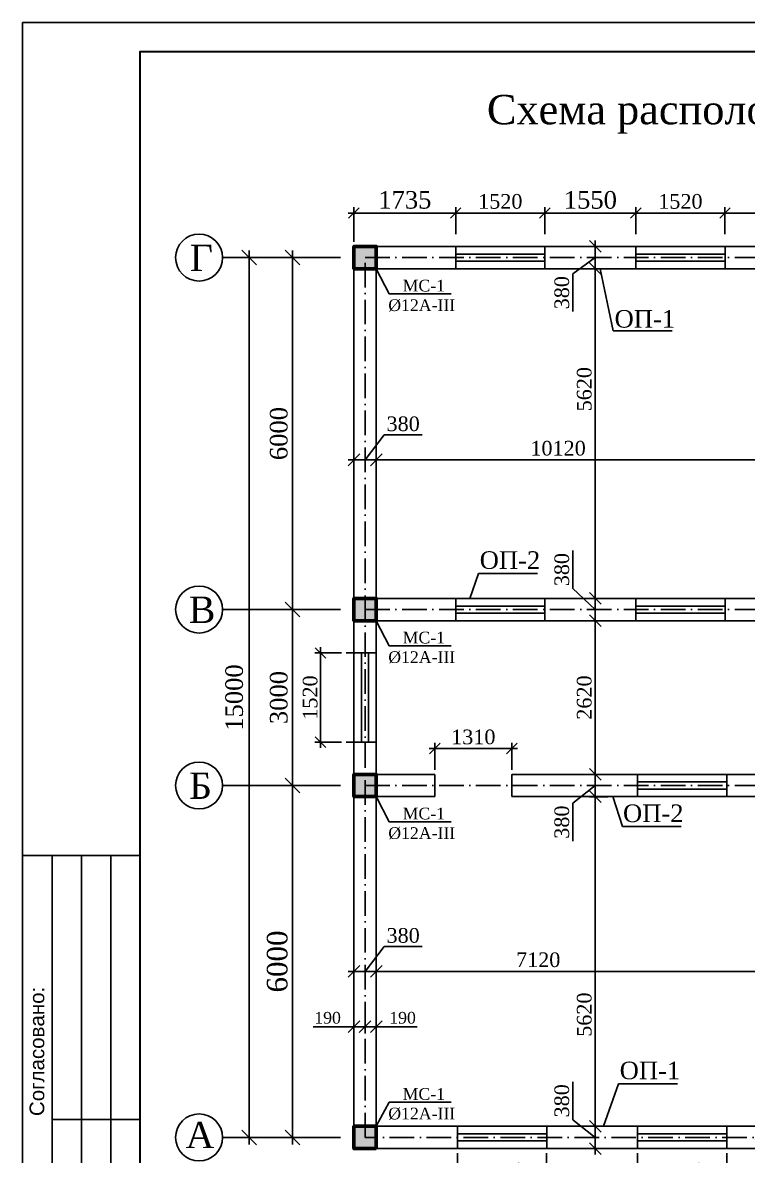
# Model space of a CAD drawing. Header units: millimetres. Extents: x 572274 to 2241483, y -888675 to -304135.
# Drawn here: x 1140891 to 1153244, y -634618 to -615307 of the extents above; entities that cross this region are included whole.
import ezdxf

# ---------------------------------------------------------------- set-up
doc = ezdxf.new("R2010")
doc.units = ezdxf.units.MM
for name, pattern in [('ACAD_ISO02W100', [15, 12, -3]), ('ACAD_ISO04W100', [30, 24, -3, 0, -3]), ('ACAD_ISO10W100', [18, 12, -3, 0, -3])]:
    doc.linetypes.add(name, pattern=pattern)
doc.layers.add('oc', color=10, linetype='ACAD_ISO04W100')
doc.layers.add('стены', color=250, linetype='Continuous', lineweight=30)
doc.styles.add('arial', font='arial.ttf', dxfattribs={"height": 300})
doc.styles.add('Arial Gyr', font='arial.ttf')
doc.styles.get("Standard").update_dxf_attribs({"font": 'isocpeur.ttf'})
doc.styles.add('style200', font='times.ttf', dxfattribs={"height": 200})
doc.styles.add('WMF-Times New Roman0', font='times.ttf')
doc.dimstyles.new('ISO-25$0', dxfattribs={"dimtxt": 300, "dimasz": 200, "dimexe": 100, "dimexo": 300, "dimgap": 50, "dimtad": 1, "dimdec": 0, "dimtxsty": 'Standard', "dimblk": 'OBLIQUE', "dimcen": 250, "dimdle": 150, "dimadec": 0, "dimazin": 0, "dimtfac": 1, "dimtdec": 0, "dimtmove": 0, "dimatfit": 3, "dimldrblk": 'OBLIQUE', "dimfxl": 1.25, "dimarcsym": 0})

# ---------------------------------------------------------------- blocks, each defined once
blk = doc.blocks.new('shtamp cheti azu')
blk.add_line((455458, 81217), (457458, 81217))
at = {"lineweight": 25, "ltscale": 100}
for p, q in [((455958, 74717), (455958, 81217)), ((456458, 74717), (456458, 81217)), ((456958, 74717), (456958, 81217)), ((457458, 76717), (455958, 76717)), ((457458, 74702), (455458, 74702)), ((456258, 66217), (456258, 74717)), ((456758, 66217), (456758, 74717)), ((457458, 72217), (456258, 72217)), ((457458, 68717), (456258, 68717)), ((457458, 66217), (456258, 66217))]:
    blk.add_line(p, q, dxfattribs=at)
at = {"color": 1, "linetype": 'ACAD_ISO02W100', "lineweight": 5, "ltscale": 70, "char_height": 250, "attachment_point": 1, "rotation": 90, "style": 'arial'}
for s, insert in [('{\\fArial|b0|i0|c204|p34;Согласовано:}', (455576, 76776)), ('{\\fArial|b0|i0|c204|p34;Взам. инв. N}', (456376, 72315)), ('{\\fArial|b0|i0|c204|p34;Подпись и дата}', (456376, 68815)), ('{\\fArial|b0|i0|c204|p34;Инв. N подл.}', (456376, 66315))]:
    blk.add_mtext(s, dxfattribs=dict(at, insert=insert))
blk = doc.blocks.new('_Oblique')
at = {"color": 0, "linetype": 'ByBlock', "lineweight": -2}
blk.add_line((-0.5, -0.5), (0.5, 0.5), dxfattribs=at)
blk = doc.blocks.new('*D507')
at = {"color": 0, "lineweight": -2, "transparency": 16777216}
for p, q in [((1146308, -628313), (1145370, -628313)), ((1145490, -634433), (1145490, -628193)), ((1146308, -634313), (1145370, -634313))]:
    blk.add_line(p, q, dxfattribs=at)
at = {"layer": 'Defpoints', "color": 0, "lineweight": 25, "transparency": 16777216}
for p in [(1145490, -628313), (1146408, -628313), (1146408, -634313)]:
    blk.add_point(p, dxfattribs=at)
at = {"color": 0, "lineweight": -2, "transparency": 16777216, "xscale": 250, "yscale": 250, "zscale": 250}
for p, rotation in [((1145490, -628313), 90), ((1145490, -634313), 270)]:
    blk.add_blockref('_Oblique', p, dxfattribs=dict(at, rotation=rotation))
at = {"color": 0, "lineweight": 25, "transparency": 16777216, "insert": (1145232, -631313), "char_height": 300, "attachment_point": 5, "rotation": 90, "style": 'WMF-Times New Roman0'}
blk.add_mtext('{\\H1.1667x;6000}', dxfattribs=at)
blk = doc.blocks.new('*D508')
at = {"color": 0, "lineweight": -2, "transparency": 16777216}
for p, q in [((1145490, -628433), (1145490, -625193)), ((1146308, -625313), (1145370, -625313)), ((1146308, -628313), (1145370, -628313))]:
    blk.add_line(p, q, dxfattribs=at)
at = {"layer": 'Defpoints', "color": 0, "lineweight": 25, "transparency": 16777216}
for p in [(1145490, -625313), (1146408, -625313), (1146408, -628313)]:
    blk.add_point(p, dxfattribs=at)
at = {"color": 0, "lineweight": -2, "transparency": 16777216, "xscale": 250, "yscale": 250, "zscale": 250}
for p, rotation in [((1145490, -625313), 90), ((1145490, -628313), 270)]:
    blk.add_blockref('_Oblique', p, dxfattribs=dict(at, rotation=rotation))
at = {"color": 0, "lineweight": 25, "transparency": 16777216, "insert": (1145258, -626813), "char_height": 300, "attachment_point": 5, "rotation": 90, "style": 'WMF-Times New Roman0'}
blk.add_mtext('3000', dxfattribs=at)
blk = doc.blocks.new('*D509')
at = {"color": 0, "lineweight": -2, "transparency": 16777216}
for p, q in [((1145490, -625433), (1145490, -619193)), ((1146308, -619313), (1145370, -619313)), ((1146308, -625313), (1145370, -625313))]:
    blk.add_line(p, q, dxfattribs=at)
at = {"layer": 'Defpoints', "color": 0, "lineweight": 25, "transparency": 16777216}
for p in [(1145490, -619313), (1146408, -619313), (1146408, -625313)]:
    blk.add_point(p, dxfattribs=at)
at = {"color": 0, "lineweight": -2, "transparency": 16777216, "xscale": 250, "yscale": 250, "zscale": 250}
for p, rotation in [((1145490, -619313), 90), ((1145490, -625313), 270)]:
    blk.add_blockref('_Oblique', p, dxfattribs=dict(at, rotation=rotation))
at = {"color": 0, "lineweight": 25, "transparency": 16777216, "insert": (1145258, -622313), "char_height": 300, "attachment_point": 5, "rotation": 90, "style": 'WMF-Times New Roman0'}
blk.add_mtext('6000', dxfattribs=at)
blk = doc.blocks.new('*D510')
at = {"color": 0, "lineweight": -2, "transparency": 16777216}
for p, q in [((1144751, -634433), (1144751, -619193)), ((1146308, -619313), (1144631, -619313)), ((1146308, -634313), (1144631, -634313))]:
    blk.add_line(p, q, dxfattribs=at)
at = {"layer": 'Defpoints', "color": 0, "lineweight": 25, "transparency": 16777216}
for p in [(1144751, -619313), (1146408, -619313), (1146408, -634313)]:
    blk.add_point(p, dxfattribs=at)
at = {"color": 0, "lineweight": -2, "transparency": 16777216, "xscale": 250, "yscale": 250, "zscale": 250}
for p, rotation in [((1144751, -619313), 90), ((1144751, -634313), 270)]:
    blk.add_blockref('_Oblique', p, dxfattribs=dict(at, rotation=rotation))
at = {"color": 0, "lineweight": 25, "transparency": 16777216, "insert": (1144498, -626813), "char_height": 300, "attachment_point": 5, "rotation": 90, "style": 'WMF-Times New Roman0'}
blk.add_mtext('15000', dxfattribs=at)
blk = doc.blocks.new('*D1184')
at = {"color": 0, "lineweight": -2, "transparency": 16777216}
for p, q in [((1145969, -627673), (1145969, -625953)), ((1146328, -626053), (1145869, -626053)), ((1146328, -627573), (1145869, -627573))]:
    blk.add_line(p, q, dxfattribs=at)
at = {"layer": 'Defpoints', "color": 0, "lineweight": 25, "transparency": 16777216}
for p in [(1145969, -626053), (1146408, -626053), (1146408, -627573)]:
    blk.add_point(p, dxfattribs=at)
at = {"color": 0, "lineweight": -2, "transparency": 16777216, "xscale": 180, "yscale": 180, "zscale": 180}
for p, rotation in [((1145969, -626053), 90), ((1145969, -627573), 270)]:
    blk.add_blockref('_Oblique', p, dxfattribs=dict(at, rotation=rotation))
at = {"color": 0, "lineweight": 25, "transparency": 16777216, "insert": (1145792, -626813), "char_height": 300, "attachment_point": 5, "rotation": 90, "style": 'WMF-Times New Roman0'}
blk.add_mtext('{\\H0.83333x;1520}', dxfattribs=at)
blk = doc.blocks.new('*D519')
at = {"color": 0, "lineweight": -2, "transparency": 16777216}
for p, q in [((1151343, -618913), (1151343, -618453)), ((1152863, -618913), (1152863, -618453)), ((1152963, -618553), (1151243, -618553))]:
    blk.add_line(p, q, dxfattribs=at)
at = {"layer": 'Defpoints', "color": 0, "lineweight": 25, "transparency": 16777216}
for p in [(1151343, -618553), (1151343, -618993), (1152863, -618993)]:
    blk.add_point(p, dxfattribs=at)
at = {"color": 0, "lineweight": -2, "transparency": 16777216, "xscale": 180, "yscale": 180, "zscale": 180, "rotation": 180}
blk.add_blockref('_Oblique', (1151343, -618553), dxfattribs=at)
at = {"color": 0, "lineweight": -2, "transparency": 16777216, "xscale": 180, "yscale": 180, "zscale": 180}
blk.add_blockref('_Oblique', (1152863, -618553), dxfattribs=at)
at = {"color": 0, "lineweight": 25, "transparency": 16777216, "insert": (1152103, -618356), "char_height": 300, "attachment_point": 5, "style": 'WMF-Times New Roman0'}
blk.add_mtext('{\\H0.83333x;1520}', dxfattribs=at)
blk = doc.blocks.new('*D520')
at = {"color": 0, "lineweight": -2, "transparency": 16777216}
for p, q in [((1148273, -618913), (1148273, -618453)), ((1149793, -618913), (1149793, -618453)), ((1149893, -618553), (1148173, -618553))]:
    blk.add_line(p, q, dxfattribs=at)
at = {"layer": 'Defpoints', "color": 0, "lineweight": 25, "transparency": 16777216}
for p in [(1148273, -618553), (1148273, -618993), (1149793, -618993)]:
    blk.add_point(p, dxfattribs=at)
at = {"color": 0, "lineweight": -2, "transparency": 16777216, "xscale": 180, "yscale": 180, "zscale": 180, "rotation": 180}
blk.add_blockref('_Oblique', (1148273, -618553), dxfattribs=at)
at = {"color": 0, "lineweight": -2, "transparency": 16777216, "xscale": 180, "yscale": 180, "zscale": 180}
blk.add_blockref('_Oblique', (1149793, -618553), dxfattribs=at)
at = {"color": 0, "lineweight": 25, "transparency": 16777216, "insert": (1149033, -618356), "char_height": 300, "attachment_point": 5, "style": 'WMF-Times New Roman0'}
blk.add_mtext('{\\H0.83333x;1520}', dxfattribs=at)
blk = doc.blocks.new('*D524')
at = {"color": 0, "lineweight": -2, "transparency": 16777216}
for p, q in [((1147918, -628043), (1147918, -627583)), ((1149228, -628043), (1149228, -627583)), ((1149328, -627683), (1147818, -627683))]:
    blk.add_line(p, q, dxfattribs=at)
at = {"layer": 'Defpoints', "color": 0, "lineweight": 25, "transparency": 16777216}
for p in [(1147918, -627683), (1147918, -628123), (1149228, -628123)]:
    blk.add_point(p, dxfattribs=at)
at = {"color": 0, "lineweight": -2, "transparency": 16777216, "xscale": 180, "yscale": 180, "zscale": 180, "rotation": 180}
blk.add_blockref('_Oblique', (1147918, -627683), dxfattribs=at)
at = {"color": 0, "lineweight": -2, "transparency": 16777216, "xscale": 180, "yscale": 180, "zscale": 180}
blk.add_blockref('_Oblique', (1149228, -627683), dxfattribs=at)
at = {"color": 0, "lineweight": 25, "transparency": 16777216, "insert": (1148573, -627486), "char_height": 300, "attachment_point": 5, "style": 'WMF-Times New Roman0'}
blk.add_mtext('{\\H0.83333x;1310}', dxfattribs=at)
blk = doc.blocks.new('*D505')
at = {"color": 0, "lineweight": -2, "transparency": 16777216}
for p, q in [((1151373, -634583), (1151373, -635172)), ((1152893, -634583), (1152893, -635172)), ((1152993, -635072), (1151273, -635072))]:
    blk.add_line(p, q, dxfattribs=at)
at = {"layer": 'Defpoints', "color": 0, "lineweight": 25, "transparency": 16777216}
for p in [(1151373, -634503), (1152893, -634503), (1151373, -635072)]:
    blk.add_point(p, dxfattribs=at)
at = {"color": 0, "lineweight": -2, "transparency": 16777216, "xscale": 180, "yscale": 180, "zscale": 180, "rotation": 180}
blk.add_blockref('_Oblique', (1151373, -635072), dxfattribs=at)
at = {"color": 0, "lineweight": -2, "transparency": 16777216, "xscale": 180, "yscale": 180, "zscale": 180}
blk.add_blockref('_Oblique', (1152893, -635072), dxfattribs=at)
at = {"color": 0, "lineweight": 25, "transparency": 16777216, "insert": (1152133, -634875), "char_height": 300, "attachment_point": 5, "style": 'WMF-Times New Roman0'}
blk.add_mtext('{\\H0.83333x;1520}', dxfattribs=at)
blk = doc.blocks.new('*D506')
at = {"color": 0, "lineweight": -2, "transparency": 16777216}
for p, q in [((1148303, -634583), (1148303, -635172)), ((1149823, -634583), (1149823, -635172)), ((1149923, -635072), (1148203, -635072))]:
    blk.add_line(p, q, dxfattribs=at)
at = {"layer": 'Defpoints', "color": 0, "lineweight": 25, "transparency": 16777216}
for p in [(1148303, -634503), (1149823, -634503), (1148303, -635072)]:
    blk.add_point(p, dxfattribs=at)
at = {"color": 0, "lineweight": -2, "transparency": 16777216, "xscale": 180, "yscale": 180, "zscale": 180, "rotation": 180}
blk.add_blockref('_Oblique', (1148303, -635072), dxfattribs=at)
at = {"color": 0, "lineweight": -2, "transparency": 16777216, "xscale": 180, "yscale": 180, "zscale": 180}
blk.add_blockref('_Oblique', (1149823, -635072), dxfattribs=at)
at = {"color": 0, "lineweight": 25, "transparency": 16777216, "insert": (1149063, -634875), "char_height": 300, "attachment_point": 5, "style": 'WMF-Times New Roman0'}
blk.add_mtext('{\\H0.83333x;1520}', dxfattribs=at)
blk = doc.blocks.new('*D855')
at = {"color": 0, "lineweight": -2, "transparency": 16777216}
for p, q in [((1146918, -622979), (1146918, -622611)), ((1157038, -622761), (1157038, -622611)), ((1146768, -622761), (1157188, -622761))]:
    blk.add_line(p, q, dxfattribs=at)
at = {"layer": 'Defpoints', "color": 0, "lineweight": 25, "transparency": 16777216}
for p in [(1157038, -622761), (1157038, -622803), (1146918, -623279)]:
    blk.add_point(p, dxfattribs=at)
at = {"color": 0, "lineweight": -2, "transparency": 16777216, "xscale": 200, "yscale": 200, "zscale": 200, "rotation": 180}
blk.add_blockref('_Oblique', (1146918, -622761), dxfattribs=at)
at = {"color": 0, "lineweight": -2, "transparency": 16777216, "xscale": 200, "yscale": 200, "zscale": 200}
blk.add_blockref('_Oblique', (1157038, -622761), dxfattribs=at)
at = {"color": 0, "lineweight": 25, "transparency": 16777216, "insert": (1150018, -622564), "char_height": 250, "attachment_point": 5, "style": 'WMF-Times New Roman0'}
blk.add_mtext('10120', dxfattribs=at)
blk = doc.blocks.new('*D856')
at = {"color": 0, "lineweight": -2, "transparency": 16777216}
for p, q in [((1146728, -622761), (1147054, -622336)), ((1147054, -622336), (1147699, -622336)), ((1146538, -622955), (1146538, -622661)), ((1146918, -622944), (1146918, -622661)), ((1147018, -622761), (1146438, -622761))]:
    blk.add_line(p, q, dxfattribs=at)
at = {"layer": 'Defpoints', "color": 0, "lineweight": 25, "transparency": 16777216}
for p in [(1146538, -622761), (1146538, -623255), (1146918, -623244)]:
    blk.add_point(p, dxfattribs=at)
at = {"color": 0, "lineweight": -2, "transparency": 16777216, "xscale": 200, "yscale": 200, "zscale": 200, "rotation": 180}
blk.add_blockref('_Oblique', (1146538, -622761), dxfattribs=at)
at = {"color": 0, "lineweight": -2, "transparency": 16777216, "xscale": 200, "yscale": 200, "zscale": 200}
blk.add_blockref('_Oblique', (1146918, -622761), dxfattribs=at)
at = {"color": 0, "lineweight": 25, "transparency": 16777216, "insert": (1147377, -622148), "char_height": 250, "attachment_point": 5, "style": 'WMF-Times New Roman0'}
blk.add_mtext('380', dxfattribs=at)
blk = doc.blocks.new('*D862')
at = {"color": 0, "lineweight": -2, "transparency": 16777216}
for p, q in [((1146918, -631700), (1146918, -631332)), ((1154038, -631666), (1154038, -631332)), ((1146768, -631482), (1154188, -631482))]:
    blk.add_line(p, q, dxfattribs=at)
at = {"layer": 'Defpoints', "color": 0, "lineweight": 25, "transparency": 16777216}
for p in [(1154038, -631482), (1146918, -632000), (1154038, -631966)]:
    blk.add_point(p, dxfattribs=at)
at = {"color": 0, "lineweight": -2, "transparency": 16777216, "xscale": 200, "yscale": 200, "zscale": 200, "rotation": 180}
blk.add_blockref('_Oblique', (1146918, -631482), dxfattribs=at)
at = {"color": 0, "lineweight": -2, "transparency": 16777216, "xscale": 200, "yscale": 200, "zscale": 200}
blk.add_blockref('_Oblique', (1154038, -631482), dxfattribs=at)
at = {"color": 0, "lineweight": 25, "transparency": 16777216, "insert": (1149679, -631285), "char_height": 250, "attachment_point": 5, "style": 'WMF-Times New Roman0'}
blk.add_mtext('7120', dxfattribs=at)
blk = doc.blocks.new('*D864')
at = {"color": 0, "lineweight": -2, "transparency": 16777216}
for p, q in [((1146728, -631482), (1147054, -631057)), ((1147054, -631057), (1147699, -631057)), ((1146538, -631677), (1146538, -631382)), ((1146918, -631666), (1146918, -631382)), ((1147018, -631482), (1146438, -631482))]:
    blk.add_line(p, q, dxfattribs=at)
at = {"layer": 'Defpoints', "color": 0, "lineweight": 25, "transparency": 16777216}
for p in [(1146538, -631482), (1146538, -631977), (1146918, -631966)]:
    blk.add_point(p, dxfattribs=at)
at = {"color": 0, "lineweight": -2, "transparency": 16777216, "xscale": 200, "yscale": 200, "zscale": 200, "rotation": 180}
blk.add_blockref('_Oblique', (1146538, -631482), dxfattribs=at)
at = {"color": 0, "lineweight": -2, "transparency": 16777216, "xscale": 200, "yscale": 200, "zscale": 200}
blk.add_blockref('_Oblique', (1146918, -631482), dxfattribs=at)
at = {"color": 0, "lineweight": 25, "transparency": 16777216, "insert": (1147377, -630870), "char_height": 250, "attachment_point": 5, "style": 'WMF-Times New Roman0'}
blk.add_mtext('380', dxfattribs=at)
blk = doc.blocks.new('*D1210')
at = {"color": 0, "lineweight": -2, "transparency": 16777216}
for p, q in [((1150652, -619023), (1150652, -619603)), ((1151043, -619123), (1150552, -619123)), ((1150652, -619313), (1150269, -619588)), ((1150269, -619588), (1150269, -620234)), ((1151043, -619503), (1150552, -619503))]:
    blk.add_line(p, q, dxfattribs=at)
at = {"layer": 'Defpoints', "color": 0, "lineweight": 25, "transparency": 16777216}
for p in [(1151343, -619123), (1150652, -619503), (1151343, -619503)]:
    blk.add_point(p, dxfattribs=at)
at = {"color": 0, "lineweight": -2, "transparency": 16777216, "xscale": 200, "yscale": 200, "zscale": 200}
for p, rotation in [((1150652, -619123), 90), ((1150652, -619503), 270)]:
    blk.add_blockref('_Oblique', p, dxfattribs=dict(at, rotation=rotation))
at = {"color": 0, "lineweight": 25, "transparency": 16777216, "insert": (1150082, -619911), "char_height": 250, "attachment_point": 5, "rotation": 90, "style": 'WMF-Times New Roman0'}
blk.add_mtext('380', dxfattribs=at)
blk = doc.blocks.new('*D1211')
at = {"color": 0, "lineweight": -2, "transparency": 16777216}
for p, q in [((1150652, -619403), (1150652, -625223)), ((1151043, -619503), (1150552, -619503)), ((1150830, -625123), (1150552, -625123))]:
    blk.add_line(p, q, dxfattribs=at)
at = {"layer": 'Defpoints', "color": 0, "lineweight": 25, "transparency": 16777216}
for p in [(1151343, -619503), (1150652, -625123), (1151130, -625123)]:
    blk.add_point(p, dxfattribs=at)
at = {"color": 0, "lineweight": -2, "transparency": 16777216, "xscale": 200, "yscale": 200, "zscale": 200}
for p, rotation in [((1150652, -619503), 90), ((1150652, -625123), 270)]:
    blk.add_blockref('_Oblique', p, dxfattribs=dict(at, rotation=rotation))
at = {"color": 0, "lineweight": 25, "transparency": 16777216, "insert": (1150465, -621556), "char_height": 250, "attachment_point": 5, "rotation": 90, "style": 'WMF-Times New Roman0'}
blk.add_mtext('5620', dxfattribs=at)
blk = doc.blocks.new('*D869')
at = {"color": 0, "lineweight": -2, "transparency": 16777216}
for p, q in [((1150269, -624955), (1150269, -624309)), ((1150652, -625313), (1150269, -624955)), ((1150652, -625023), (1150652, -625603)), ((1150830, -625123), (1150552, -625123)), ((1150836, -625503), (1150552, -625503))]:
    blk.add_line(p, q, dxfattribs=at)
at = {"layer": 'Defpoints', "color": 0, "lineweight": 25, "transparency": 16777216}
for p in [(1151130, -625123), (1150652, -625503), (1151136, -625503)]:
    blk.add_point(p, dxfattribs=at)
at = {"color": 0, "lineweight": -2, "transparency": 16777216, "xscale": 200, "yscale": 200, "zscale": 200}
for p, rotation in [((1150652, -625123), 90), ((1150652, -625503), 270)]:
    blk.add_blockref('_Oblique', p, dxfattribs=dict(at, rotation=rotation))
at = {"color": 0, "lineweight": 25, "transparency": 16777216, "insert": (1150082, -624632), "char_height": 250, "attachment_point": 5, "rotation": 90, "style": 'WMF-Times New Roman0'}
blk.add_mtext('380', dxfattribs=at)
blk = doc.blocks.new('*D1212')
at = {"color": 0, "lineweight": -2, "transparency": 16777216}
for p, q in [((1150652, -625403), (1150652, -628223)), ((1150836, -625503), (1150552, -625503)), ((1150871, -628123), (1150552, -628123))]:
    blk.add_line(p, q, dxfattribs=at)
at = {"layer": 'Defpoints', "color": 0, "lineweight": 25, "transparency": 16777216}
for p in [(1151136, -625503), (1150652, -628123), (1151171, -628123)]:
    blk.add_point(p, dxfattribs=at)
at = {"color": 0, "lineweight": -2, "transparency": 16777216, "xscale": 200, "yscale": 200, "zscale": 200}
for p, rotation in [((1150652, -625503), 90), ((1150652, -628123), 270)]:
    blk.add_blockref('_Oblique', p, dxfattribs=dict(at, rotation=rotation))
at = {"color": 0, "lineweight": 25, "transparency": 16777216, "insert": (1150465, -626813), "char_height": 250, "attachment_point": 5, "rotation": 90, "style": 'WMF-Times New Roman0'}
blk.add_mtext('2620', dxfattribs=at)
blk = doc.blocks.new('*D1213')
at = {"color": 0, "lineweight": -2, "transparency": 16777216}
for p, q in [((1150871, -628123), (1150552, -628123)), ((1150652, -628023), (1150652, -628603)), ((1150652, -628313), (1150269, -628615)), ((1150865, -628503), (1150552, -628503)), ((1150269, -628615), (1150269, -629260))]:
    blk.add_line(p, q, dxfattribs=at)
at = {"layer": 'Defpoints', "color": 0, "lineweight": 25, "transparency": 16777216}
for p in [(1151171, -628123), (1150652, -628503), (1151165, -628503)]:
    blk.add_point(p, dxfattribs=at)
at = {"color": 0, "lineweight": -2, "transparency": 16777216, "xscale": 200, "yscale": 200, "zscale": 200}
for p, rotation in [((1150652, -628123), 90), ((1150652, -628503), 270)]:
    blk.add_blockref('_Oblique', p, dxfattribs=dict(at, rotation=rotation))
at = {"color": 0, "lineweight": 25, "transparency": 16777216, "insert": (1150082, -628937), "char_height": 250, "attachment_point": 5, "rotation": 90, "style": 'WMF-Times New Roman0'}
blk.add_mtext('380', dxfattribs=at)
blk = doc.blocks.new('*D1214')
at = {"color": 0, "lineweight": -2, "transparency": 16777216}
for p, q in [((1150865, -628503), (1150552, -628503)), ((1150652, -628403), (1150652, -634223)), ((1150796, -634123), (1150552, -634123))]:
    blk.add_line(p, q, dxfattribs=at)
at = {"layer": 'Defpoints', "color": 0, "lineweight": 25, "transparency": 16777216}
for p in [(1151165, -628503), (1150652, -634123), (1151096, -634123)]:
    blk.add_point(p, dxfattribs=at)
at = {"color": 0, "lineweight": -2, "transparency": 16777216, "xscale": 200, "yscale": 200, "zscale": 200}
for p, rotation in [((1150652, -628503), 90), ((1150652, -634123), 270)]:
    blk.add_blockref('_Oblique', p, dxfattribs=dict(at, rotation=rotation))
at = {"color": 0, "lineweight": 25, "transparency": 16777216, "insert": (1150465, -632219), "char_height": 250, "attachment_point": 5, "rotation": 90, "style": 'WMF-Times New Roman0'}
blk.add_mtext('5620', dxfattribs=at)
blk = doc.blocks.new('*D877')
at = {"color": 0, "lineweight": -2, "transparency": 16777216}
for p, q in [((1150269, -634011), (1150269, -633365)), ((1150652, -634313), (1150269, -634011)), ((1150865, -634123), (1150552, -634123)), ((1150652, -634603), (1150652, -634023)), ((1150871, -634503), (1150552, -634503))]:
    blk.add_line(p, q, dxfattribs=at)
at = {"layer": 'Defpoints', "color": 0, "lineweight": 25, "transparency": 16777216}
for p in [(1150652, -634123), (1151165, -634123), (1151171, -634503)]:
    blk.add_point(p, dxfattribs=at)
at = {"color": 0, "lineweight": -2, "transparency": 16777216, "xscale": 200, "yscale": 200, "zscale": 200}
for p, rotation in [((1150652, -634123), 90), ((1150652, -634503), 270)]:
    blk.add_blockref('_Oblique', p, dxfattribs=dict(at, rotation=rotation))
at = {"color": 0, "lineweight": 25, "transparency": 16777216, "insert": (1150082, -633688), "char_height": 250, "attachment_point": 5, "rotation": 90, "style": 'WMF-Times New Roman0'}
blk.add_mtext('380', dxfattribs=at)
blk = doc.blocks.new('*D969')
at = {"color": 0, "lineweight": -2, "transparency": 16777216}
for p, q in [((1146578, -632426), (1146918, -632426)), ((1146728, -632426), (1146728, -632526)), ((1146918, -632426), (1146918, -632526)), ((1146918, -632426), (1147616, -632426))]:
    blk.add_line(p, q, dxfattribs=at)
at = {"layer": 'Defpoints', "color": 0, "lineweight": 25, "transparency": 16777216}
for p in [(1146728, -632246), (1146918, -632246), (1146918, -632426)]:
    blk.add_point(p, dxfattribs=at)
at = {"color": 0, "lineweight": -2, "transparency": 16777216, "xscale": 200, "yscale": 200, "zscale": 200, "rotation": 180}
blk.add_blockref('_Oblique', (1146728, -632426), dxfattribs=at)
at = {"color": 0, "lineweight": -2, "transparency": 16777216, "xscale": 200, "yscale": 200, "zscale": 200}
blk.add_blockref('_Oblique', (1146918, -632426), dxfattribs=at)
at = {"color": 0, "lineweight": 25, "transparency": 16777216, "insert": (1147367, -632274), "char_height": 200, "attachment_point": 5, "style": 'style200'}
blk.add_mtext('190', dxfattribs=at)
blk = doc.blocks.new('*D1219')
at = {"color": 0, "lineweight": -2, "transparency": 16777216}
for p, q in [((1146538, -619043), (1146538, -618453)), ((1148273, -618913), (1148273, -618453)), ((1146438, -618553), (1148373, -618553))]:
    blk.add_line(p, q, dxfattribs=at)
at = {"layer": 'Defpoints', "color": 0, "lineweight": 25, "transparency": 16777216}
for p in [(1148273, -618553), (1148273, -618993), (1146538, -619123)]:
    blk.add_point(p, dxfattribs=at)
at = {"color": 0, "lineweight": -2, "transparency": 16777216, "xscale": 180, "yscale": 180, "zscale": 180, "rotation": 180}
blk.add_blockref('_Oblique', (1146538, -618553), dxfattribs=at)
at = {"color": 0, "lineweight": -2, "transparency": 16777216, "xscale": 180, "yscale": 180, "zscale": 180}
blk.add_blockref('_Oblique', (1148273, -618553), dxfattribs=at)
at = {"color": 0, "lineweight": 25, "transparency": 16777216, "insert": (1147406, -618330), "char_height": 300, "attachment_point": 5, "style": 'WMF-Times New Roman0'}
blk.add_mtext('1735', dxfattribs=at)
blk = doc.blocks.new('*D970')
at = {"color": 0, "lineweight": -2, "transparency": 16777216}
for p, q in [((1149793, -618913), (1149793, -618453)), ((1151343, -618913), (1151343, -618453)), ((1149693, -618553), (1151443, -618553))]:
    blk.add_line(p, q, dxfattribs=at)
at = {"layer": 'Defpoints', "color": 0, "lineweight": 25, "transparency": 16777216}
for p in [(1151343, -618553), (1149793, -618993), (1151343, -618993)]:
    blk.add_point(p, dxfattribs=at)
at = {"color": 0, "lineweight": -2, "transparency": 16777216, "xscale": 180, "yscale": 180, "zscale": 180, "rotation": 180}
blk.add_blockref('_Oblique', (1149793, -618553), dxfattribs=at)
at = {"color": 0, "lineweight": -2, "transparency": 16777216, "xscale": 180, "yscale": 180, "zscale": 180}
blk.add_blockref('_Oblique', (1151343, -618553), dxfattribs=at)
at = {"color": 0, "lineweight": 25, "transparency": 16777216, "insert": (1150568, -618331), "char_height": 300, "attachment_point": 5, "style": 'WMF-Times New Roman0'}
blk.add_mtext('1550', dxfattribs=at)
blk = doc.blocks.new('*D971')
at = {"color": 0, "lineweight": -2, "transparency": 16777216}
for p, q in [((1152863, -618913), (1152863, -618453)), ((1154938, -618913), (1154938, -618453)), ((1155038, -618553), (1152763, -618553))]:
    blk.add_line(p, q, dxfattribs=at)
at = {"layer": 'Defpoints', "color": 0, "lineweight": 25, "transparency": 16777216}
for p in [(1152863, -618553), (1152863, -618993), (1154938, -618993)]:
    blk.add_point(p, dxfattribs=at)
at = {"color": 0, "lineweight": -2, "transparency": 16777216, "xscale": 180, "yscale": 180, "zscale": 180, "rotation": 180}
blk.add_blockref('_Oblique', (1152863, -618553), dxfattribs=at)
at = {"color": 0, "lineweight": -2, "transparency": 16777216, "xscale": 180, "yscale": 180, "zscale": 180}
blk.add_blockref('_Oblique', (1154938, -618553), dxfattribs=at)
at = {"color": 0, "lineweight": 25, "transparency": 16777216, "insert": (1153901, -618330), "char_height": 300, "attachment_point": 5, "style": 'WMF-Times New Roman0'}
blk.add_mtext('2075', dxfattribs=at)
blk = doc.blocks.new('*D1299')
at = {"color": 0, "lineweight": -2, "transparency": 16777216}
for p, q in [((1146538, -632426), (1145841, -632426)), ((1146538, -632426), (1146538, -632526)), ((1146878, -632426), (1146538, -632426)), ((1146728, -632426), (1146728, -632526))]:
    blk.add_line(p, q, dxfattribs=at)
at = {"layer": 'Defpoints', "color": 0, "lineweight": 25, "transparency": 16777216}
for p in [(1146538, -632246), (1146728, -632246), (1146538, -632426)]:
    blk.add_point(p, dxfattribs=at)
at = {"color": 0, "lineweight": -2, "transparency": 16777216, "xscale": 200, "yscale": 200, "zscale": 200, "rotation": 180}
blk.add_blockref('_Oblique', (1146538, -632426), dxfattribs=at)
at = {"color": 0, "lineweight": -2, "transparency": 16777216, "xscale": 200, "yscale": 200, "zscale": 200}
blk.add_blockref('_Oblique', (1146728, -632426), dxfattribs=at)
at = {"color": 0, "lineweight": 25, "transparency": 16777216, "insert": (1146089, -632274), "char_height": 200, "attachment_point": 5, "style": 'style200'}
blk.add_mtext('190', dxfattribs=at)

msp = doc.modelspace()

# ---------------------------------------------------------------- hatches: boundary and pattern name
at = {"lineweight": 25}
h = msp.add_hatch(color=256, dxfattribs=at)
h.dxf.hatch_style = 1
h.paths.add_polyline_path([(1146918.417, -619122.667), (1146538.417, -619122.667), (1146538.417, -619502.667), (1146918.417, -619502.667)])
h = msp.add_hatch(color=256, dxfattribs=at)
h.dxf.hatch_style = 1
h.paths.add_polyline_path([(1146918.417, -625122.667), (1146538.417, -625122.667), (1146538.417, -625502.667), (1146918.417, -625502.667)])
h = msp.add_hatch(color=256, dxfattribs=at)
h.dxf.hatch_style = 1
h.paths.add_polyline_path([(1146918.417, -628122.667), (1146538.417, -628122.667), (1146538.417, -628502.667), (1146918.417, -628502.667)])
h = msp.add_hatch(color=256, dxfattribs=at)
h.dxf.hatch_style = 1
h.paths.add_polyline_path([(1146918.417, -634122.667), (1146538.417, -634122.667), (1146538.417, -634502.667), (1146918.417, -634502.667)])

# ---------------------------------------------------------------- linework, layer by layer
for p, q in [((1146918.417, -619122.667), (1154038.417, -619122.667)), ((1145490.475, -619312.667), (1144298.832, -619312.667)), ((1146538.417, -619502.667), (1146538.417, -625122.667)), ((1150736.984, -619502.667), (1150959.03, -620562.177)), ((1150959.03, -620562.177), (1151961.442, -620562.177)), ((1148512.931, -625122.667), (1148662.432, -624696.557)), ((1148662.432, -624696.557), (1149664.844, -624696.557)), ((1145490.475, -625312.667), (1144298.832, -625312.667)), ((1146538.417, -625502.667), (1146538.417, -628122.667)), ((1146918.417, -627572.667), (1146408.417, -627572.667)), ((1145490.475, -628312.667), (1144298.832, -628312.667)), ((1146538.417, -628502.667), (1146538.417, -634122.667)), ((1150953.155, -628502.667), (1151114.725, -629014.268)), ((1151114.725, -629014.268), (1152117.137, -629014.268)), ((1150793.851, -634122.667), (1151048.313, -633397.394)), ((1151048.313, -633397.394), (1152050.725, -633397.394)), ((1145490.475, -634312.667), (1144298.832, -634312.667)), ((1154038.417, -634502.667), (1146918.417, -634502.667))]:
    msp.add_line(p, q, dxfattribs=at)
at = {"color": 5, "lineweight": 25}
for p, q in [((1148273.417, -619252.667), (1149793.417, -619252.667)), ((1151343.417, -619252.667), (1152863.417, -619252.667)), ((1148273.417, -619372.667), (1149793.417, -619372.667)), ((1151343.417, -619372.667), (1152863.417, -619372.667)), ((1146668.417, -627572.667), (1146668.417, -626052.667)), ((1146788.417, -627572.667), (1146788.417, -626052.667)), ((1148303.417, -634252.667), (1149823.417, -634252.667)), ((1151373.417, -634252.667), (1152893.417, -634252.667)), ((1148303.417, -634372.667), (1149823.417, -634372.667)), ((1151373.417, -634372.667), (1152893.417, -634372.667))]:
    msp.add_line(p, q, dxfattribs=at)
for p, q in [((1148273.417, -625502.667), (1148273.417, -625122.667)), ((1149793.417, -625502.667), (1149793.417, -625122.667)), ((1151343.417, -625502.667), (1151343.417, -625122.667)), ((1152863.417, -625502.667), (1152863.417, -625122.667)), ((1151373.417, -628502.667), (1151373.417, -628122.667)), ((1152893.417, -628502.667), (1152893.417, -628122.667))]:
    msp.add_line(p, q)
at = {"color": 5}
for p, q in [((1148273.417, -625252.667), (1149793.417, -625252.667)), ((1151343.417, -625252.667), (1152863.417, -625252.667)), ((1148273.417, -625372.667), (1149793.417, -625372.667)), ((1151343.417, -625372.667), (1152863.417, -625372.667)), ((1151373.417, -628252.667), (1152893.417, -628252.667)), ((1151373.417, -628372.667), (1152893.417, -628372.667))]:
    msp.add_line(p, q, dxfattribs=at)
at = {"lineweight": 25, "ltscale": 100}
msp.add_lwpolyline([(1140891.096, -645007.415), (1182891.096, -645007.415), (1182891.096, -615307.415), (1140891.096, -615307.415)], close=True, dxfattribs=at)
at = {"color": 1, "lineweight": 30}
msp.add_lwpolyline([(1142891.096, -644507.415), (1182391.096, -644507.415), (1182391.096, -615807.415), (1142891.096, -615807.415)], close=True, dxfattribs=at)
at = {"color": 1, "lineweight": 25}
for points in [[(1146918.417, -619502.667), (1146538.417, -619502.667), (1146538.417, -619122.667), (1146918.417, -619122.667)], [(1146918.417, -625502.667), (1146538.417, -625502.667), (1146538.417, -625122.667), (1146918.417, -625122.667)], [(1146918.417, -628502.667), (1146538.417, -628502.667), (1146538.417, -628122.667), (1146918.417, -628122.667)], [(1146918.417, -634502.667), (1146538.417, -634502.667), (1146538.417, -634122.667), (1146918.417, -634122.667)]]:
    msp.add_lwpolyline(points, close=True, dxfattribs=at)
at = {"color": 1, "lineweight": 50}
for points in [[(1146918.417, -619502.667), (1146538.417, -619502.667), (1146538.417, -619122.667), (1146918.417, -619122.667)], [(1146918.417, -625502.667), (1146538.417, -625502.667), (1146538.417, -625122.667), (1146918.417, -625122.667)], [(1146918.417, -628502.667), (1146538.417, -628502.667), (1146538.417, -628122.667), (1146918.417, -628122.667)], [(1146918.417, -634502.667), (1146538.417, -634502.667), (1146538.417, -634122.667), (1146918.417, -634122.667)]]:
    msp.add_lwpolyline(points, close=True, dxfattribs=at)
at = {"color": 5, "lineweight": 25}
for points in [[(1148273.417, -619252.667), (1149793.417, -619252.667), (1149793.417, -619372.667), (1148273.417, -619372.667)], [(1151343.417, -619252.667), (1152863.417, -619252.667), (1152863.417, -619372.667), (1151343.417, -619372.667)], [(1148303.417, -634252.667), (1149823.417, -634252.667), (1149823.417, -634372.667), (1148303.417, -634372.667)], [(1151373.417, -634252.667), (1152893.417, -634252.667), (1152893.417, -634372.667), (1151373.417, -634372.667)]]:
    msp.add_lwpolyline(points, close=True, dxfattribs=at)
at = {"lineweight": 25, "ltscale": 100}
for points in [[(1146918.417, -619502.667), (1147140.944, -619932.534), (1148197.884, -619932.534)], [(1146918.417, -625502.667), (1147140.944, -625932.534), (1148197.884, -625932.534)], [(1146918.417, -628502.667), (1147140.944, -628932.534), (1148197.884, -628932.534)], [(1146918.417, -634122.667), (1147140.944, -633713.616), (1148197.884, -633713.616)]]:
    msp.add_lwpolyline(points, dxfattribs=at)
at = {"lineweight": 25}
for centre in [(1143898.832, -619312.667), (1143898.832, -625312.667), (1143898.832, -628312.667), (1143898.832, -634312.667)]:
    msp.add_circle(centre, 400, dxfattribs=at)
at = {"layer": 'oc', "linetype": 'ACAD_ISO10W100', "lineweight": 25, "ltscale": 35}
for p, q in [((1146728.417, -619312.667), (1167728.417, -619312.667)), ((1146728.417, -634312.667), (1146728.417, -619312.667)), ((1146728.417, -625312.667), (1167728.417, -625312.667)), ((1146728.417, -628312.667), (1167728.417, -628312.667)), ((1167728.417, -634312.667), (1146728.417, -634312.667))]:
    msp.add_line(p, q, dxfattribs=at)
at = {"layer": 'стены', "color": 0, "linetype": 'ByBlock', "lineweight": 25, "ltscale": 3}
for p, q in [((1148273.417, -619502.667), (1148273.417, -619122.667)), ((1149793.417, -619502.667), (1149793.417, -619122.667)), ((1151343.417, -619502.667), (1151343.417, -619122.667)), ((1151343.417, -619502.667), (1151343.417, -619122.667)), ((1152863.417, -619502.667), (1152863.417, -619122.667)), ((1146918.417, -619502.667), (1167538.417, -619502.667)), ((1146918.417, -634122.667), (1146918.417, -619502.667)), ((1146918.417, -625122.667), (1153228.417, -625122.667)), ((1153228.417, -625122.667), (1155208.417, -625122.667)), ((1146918.417, -625502.667), (1153228.417, -625502.667)), ((1153228.417, -625502.667), (1155208.417, -625502.667)), ((1146918.417, -626052.667), (1146408.417, -626052.667)), ((1146918.417, -628122.667), (1147918.417, -628122.667)), ((1147918.417, -628502.667), (1147918.417, -628122.667)), ((1147918.417, -628122.667), (1147918.417, -628502.667)), ((1149228.417, -628122.667), (1155228.417, -628122.667)), ((1149228.417, -628502.667), (1149228.417, -628122.667)), ((1146918.417, -628502.667), (1147918.417, -628502.667)), ((1149228.417, -628502.667), (1155228.417, -628502.667)), ((1156473.417, -634122.667), (1146918.417, -634122.667)), ((1148303.417, -634502.667), (1148303.417, -634122.667)), ((1149823.417, -634502.667), (1149823.417, -634122.667)), ((1151373.417, -634502.667), (1151373.417, -634122.667)), ((1151373.417, -634502.667), (1151373.417, -634122.667)), ((1152893.417, -634502.667), (1152893.417, -634122.667))]:
    msp.add_line(p, q, dxfattribs=at)

# ---------------------------------------------------------------- block references
msp.add_blockref('shtamp cheti azu', (685433.529, -710723.918))

# ---------------------------------------------------------------- texts
at = {"style": 'WMF-Times New Roman0'}
for s, insert, char_height, width, attachment_point in [('\\pt1000;Схема расположения монолитных сердечников 1-этажа.  ', (1148804.837, -616539.481), 500, 20760.0887, 1), ('ОП-1', (1150980.876, -620511.337), 300, 1184.53832, 7), ('ОП-2', (1148681.783, -624623.859), 300, 1184.53832, 7), ('ОП-2', (1151124.581, -628940.624), 300, 1184.53832, 7), ('ОП-1', (1151067.664, -633324.695), 300, 1184.53832, 7)]:
    msp.add_mtext(s, dxfattribs=dict(at, insert=insert, char_height=char_height, width=width, attachment_point=attachment_point))
at = {"lineweight": 25, "char_height": 250, "width": 7261.52664, "attachment_point": 7, "style": 'Arial Gyr'}
for insert in [(1146896.855, -620232.202), (1146896.855, -626232.202), (1146896.855, -629232.202), (1146896.855, -634013.284)]:
    msp.add_mtext('{\\fTimes New Roman|b0|i0|c204|p18; \\H0.8x;     МС-1\\fTimes New Roman|b0|i0|c0|p18;\\P\\fTimes New Roman|b0|i0|c204|p18;   Ø12А-\\fTimes New Roman|b0|i0|c0|p18;III}', dxfattribs=dict(at, insert=insert))
at = {"layer": 'стены', "color": 0, "linetype": 'ByBlock', "lineweight": 25, "ltscale": 3, "char_height": 450, "width": 1369.00072, "attachment_point": 1, "style": 'WMF-Times New Roman0'}
for s, insert in [('Г', (1143741.121, -619092.401)), ('В', (1143723.105, -625090.838)), ('Б', (1143727.51, -628091.202)), ('А', (1143668.812, -634045.161))]:
    msp.add_mtext(s, dxfattribs=dict(at, insert=insert))

# ---------------------------------------------------------------- dimensions: what is measured, and where the dimension line sits
at = {"lineweight": 25}
for base, p1, p2, override, picture, middle in [((1148273.417, -618553.187), (1146538.417, -619122.667), (1148273.417, -618992.667), {"dimasz": 180, "dimexo": 80, "dimgap": 70, "dimtxsty": 'WMF-Times New Roman0', "dimdle": 100, "dimfxl": 0.18, "dimarcsym": 1}, '*D1219', (1147405.917, -618330.159)), ((1151343.417, -618553.187), (1149793.417, -618992.667), (1151343.417, -618992.667), {"dimasz": 180, "dimexo": 80, "dimgap": 70, "dimtxsty": 'WMF-Times New Roman0', "dimdle": 100, "dimfxl": 0.18, "dimarcsym": 1}, '*D970', (1150568.417, -618330.591)), ((1152863.417, -618553.187), (1154938.417, -618992.667), (1152863.417, -618992.667), {"dimasz": 180, "dimexo": 80, "dimgap": 70, "dimtxsty": 'WMF-Times New Roman0', "dimdle": 100, "dimfxl": 0.18, "dimarcsym": 1}, '*D971', (1153900.917, -618330.159)), ((1146918.417, -632426.078), (1146728.417, -632246.078), (1146918.417, -632246.078), {"dimtxsty": 'style200', "dimfxl": 2.5, "dimfxlon": 1, "dimarcsym": 1}, '*D969', (1147367.335, -632274.06))]:
    dim = msp.add_linear_dim(base=base, p1=p1, p2=p2, dimstyle='ISO-25$0', override=override, dxfattribs=at)
    dim.commit()
    dim.dimension.update_dxf_attribs({"geometry": picture, "text_midpoint": middle})
for base, p1, p2, angle, text, override, picture, middle in [((1148273.417, -618553.187), (1149793.417, -618992.667), (1148273.417, -618992.667), 180, '{\\H0.83333x;<>}', {"dimasz": 180, "dimexo": 80, "dimgap": 70, "dimtxsty": 'WMF-Times New Roman0', "dimdle": 100, "dimfxl": 0.18, "dimarcsym": 1}, '*D520', (1149033.417, -618356.025)), ((1151343.417, -618553.187), (1152863.417, -618992.667), (1151343.417, -618992.667), 180, '{\\H0.83333x;<>}', {"dimasz": 180, "dimexo": 80, "dimgap": 70, "dimtxsty": 'WMF-Times New Roman0', "dimdle": 100, "dimfxl": 0.18, "dimarcsym": 1}, '*D519', (1152103.417, -618356.025)), ((1145968.937, -626052.667), (1146408.417, -627572.667), (1146408.417, -626052.667), 90, '{\\H0.83333x;<>}', {"dimasz": 180, "dimexo": 80, "dimtxsty": 'WMF-Times New Roman0', "dimdle": 100, "dimfxl": 0.18, "dimarcsym": 1}, '*D1184', (1145791.774, -626812.667)), ((1147918.417, -627683.187), (1149228.417, -628122.667), (1147918.417, -628122.667), 180, '{\\H0.83333x;<>}', {"dimasz": 180, "dimexo": 80, "dimgap": 70, "dimtxsty": 'WMF-Times New Roman0', "dimdle": 100, "dimfxl": 0.18, "dimarcsym": 1}, '*D524', (1148573.417, -627486.025)), ((1145490.475, -628312.667), (1146408.417, -634312.667), (1146408.417, -628312.667), 90, '{\\H1.1667x;<>}', {"dimasz": 250, "dimexe": 120, "dimexo": 100, "dimgap": 80, "dimtxsty": 'WMF-Times New Roman0', "dimdle": 120, "dimarcsym": 1}, '*D507', (1145232.442, -631312.667)), ((1148303.417, -635072.146), (1149823.417, -634502.667), (1148303.417, -634502.667), 180, '{\\H0.83333x;<>}', {"dimasz": 180, "dimexo": 80, "dimgap": 70, "dimtxsty": 'WMF-Times New Roman0', "dimdle": 100, "dimfxl": 0.18, "dimarcsym": 1}, '*D506', (1149063.417, -634874.984)), ((1151373.417, -635072.146), (1152893.417, -634502.667), (1151373.417, -634502.667), 180, '{\\H0.83333x;<>}', {"dimasz": 180, "dimexo": 80, "dimgap": 70, "dimtxsty": 'WMF-Times New Roman0', "dimdle": 100, "dimfxl": 0.18, "dimarcsym": 1}, '*D505', (1152133.417, -634874.984))]:
    dim = msp.add_linear_dim(base=base, p1=p1, p2=p2, angle=angle, text=text, dimstyle='ISO-25$0', override=override, dxfattribs=at)
    dim.commit()
    dim.dimension.update_dxf_attribs({"geometry": picture, "text_midpoint": middle})
for base, p1, p2, angle, picture, middle in [((1150652.045, -619502.667), (1151343.417, -619122.667), (1151343.417, -619502.667), 90, '*D1210', (1150268.902, -619648.092)), ((1150652.045, -625122.667), (1151343.417, -619502.667), (1151130.206, -625122.667), 90, '*D1211', (1150652.045, -621555.991)), ((1146538.417, -622760.927), (1146918.417, -623244.407), (1146538.417, -623255.158), 180, '*D856', (1147113.87, -622335.631)), ((1150652.045, -625502.667), (1151130.206, -625122.667), (1151136.118, -625502.667), 90, '*D869', (1150268.902, -624894.72)), ((1150652.045, -628502.667), (1151170.723, -628122.667), (1151164.799, -628502.667), 90, '*D1213', (1150268.902, -628674.601)), ((1150652.045, -634122.667), (1151164.799, -628502.667), (1151096.476, -634122.667), 90, '*D1214', (1150652.045, -632219.065)), ((1146538.417, -631482.422), (1146918.417, -631965.901), (1146538.417, -631976.653), 180, '*D864', (1147113.87, -631057.126)), ((1150652.045, -634122.667), (1151170.723, -634502.667), (1151164.799, -634122.667), 270, '*D877', (1150268.902, -633950.733))]:
    dim = msp.add_linear_dim(base=base, p1=p1, p2=p2, angle=angle, dimstyle='ISO-25$0', override={"dimtxt": 250, "dimgap": 60, "dimtxsty": 'WMF-Times New Roman0', "dimdle": 100, "dimtmove": 1, "dimfxl": 600, "dimfxlon": 1, "dimarcsym": 1}, dxfattribs=at)
    dim.commit()
    dim.dimension.update_dxf_attribs({"geometry": picture, "text_midpoint": middle, "dimtype": 160})
for base, p1, p2, angle, override, picture, middle in [((1144751.006, -619312.667), (1146408.417, -634312.667), (1146408.417, -619312.667), 90, {"dimasz": 250, "dimexe": 120, "dimexo": 100, "dimgap": 100, "dimtxsty": 'WMF-Times New Roman0', "dimdle": 120, "dimtmove": 1, "dimarcsym": 1}, '*D510', (1144498.411, -626812.667)), ((1145490.475, -619312.667), (1146408.417, -625312.667), (1146408.417, -619312.667), 90, {"dimasz": 250, "dimexe": 120, "dimexo": 100, "dimgap": 80, "dimtxsty": 'WMF-Times New Roman0', "dimdle": 120, "dimtmove": 1, "dimarcsym": 1}, '*D509', (1145257.88, -622312.667)), ((1145490.475, -625312.667), (1146408.417, -628312.667), (1146408.417, -625312.667), 90, {"dimasz": 250, "dimexe": 120, "dimexo": 100, "dimgap": 80, "dimtxsty": 'WMF-Times New Roman0', "dimdle": 120, "dimtmove": 1, "dimarcsym": 1}, '*D508', (1145257.88, -626812.667)), ((1150652.045, -628122.667), (1151136.118, -625502.667), (1151170.723, -628122.667), 90, {"dimtxt": 250, "dimgap": 60, "dimtxsty": 'WMF-Times New Roman0', "dimdle": 100, "dimtmove": 1, "dimfxl": 600, "dimfxlon": 1, "dimarcsym": 1}, '*D1212', (1150464.882, -626812.667)), ((1146538.417, -632426.078), (1146728.417, -632246.078), (1146538.417, -632246.078), 180, {"dimtxsty": 'style200', "dimfxl": 2.5, "dimfxlon": 1, "dimarcsym": 1}, '*D1299', (1146089.498, -632274.06))]:
    dim = msp.add_linear_dim(base=base, p1=p1, p2=p2, angle=angle, dimstyle='ISO-25$0', override=override, dxfattribs=at)
    dim.commit()
    dim.dimension.update_dxf_attribs({"geometry": picture, "text_midpoint": middle})
for base, p1, p2, picture, middle in [((1157038.417, -622760.927), (1146918.417, -623278.944), (1157038.417, -622802.667), '*D855', (1150018.397, -622760.927)), ((1154038.417, -631482.422), (1146918.417, -632000.438), (1154038.417, -631965.901), '*D862', (1149679.491, -631482.422))]:
    dim = msp.add_linear_dim(base=base, p1=p1, p2=p2, dimstyle='ISO-25$0', override={"dimtxt": 250, "dimexe": 150, "dimgap": 70, "dimtxsty": 'WMF-Times New Roman0', "dimtmove": 1, "dimfxl": 600, "dimfxlon": 1, "dimarcsym": 1}, dxfattribs=at)
    dim.commit()
    dim.dimension.update_dxf_attribs({"geometry": picture, "text_midpoint": middle, "dimtype": 160})

doc.saveas('drawing.dxf')
